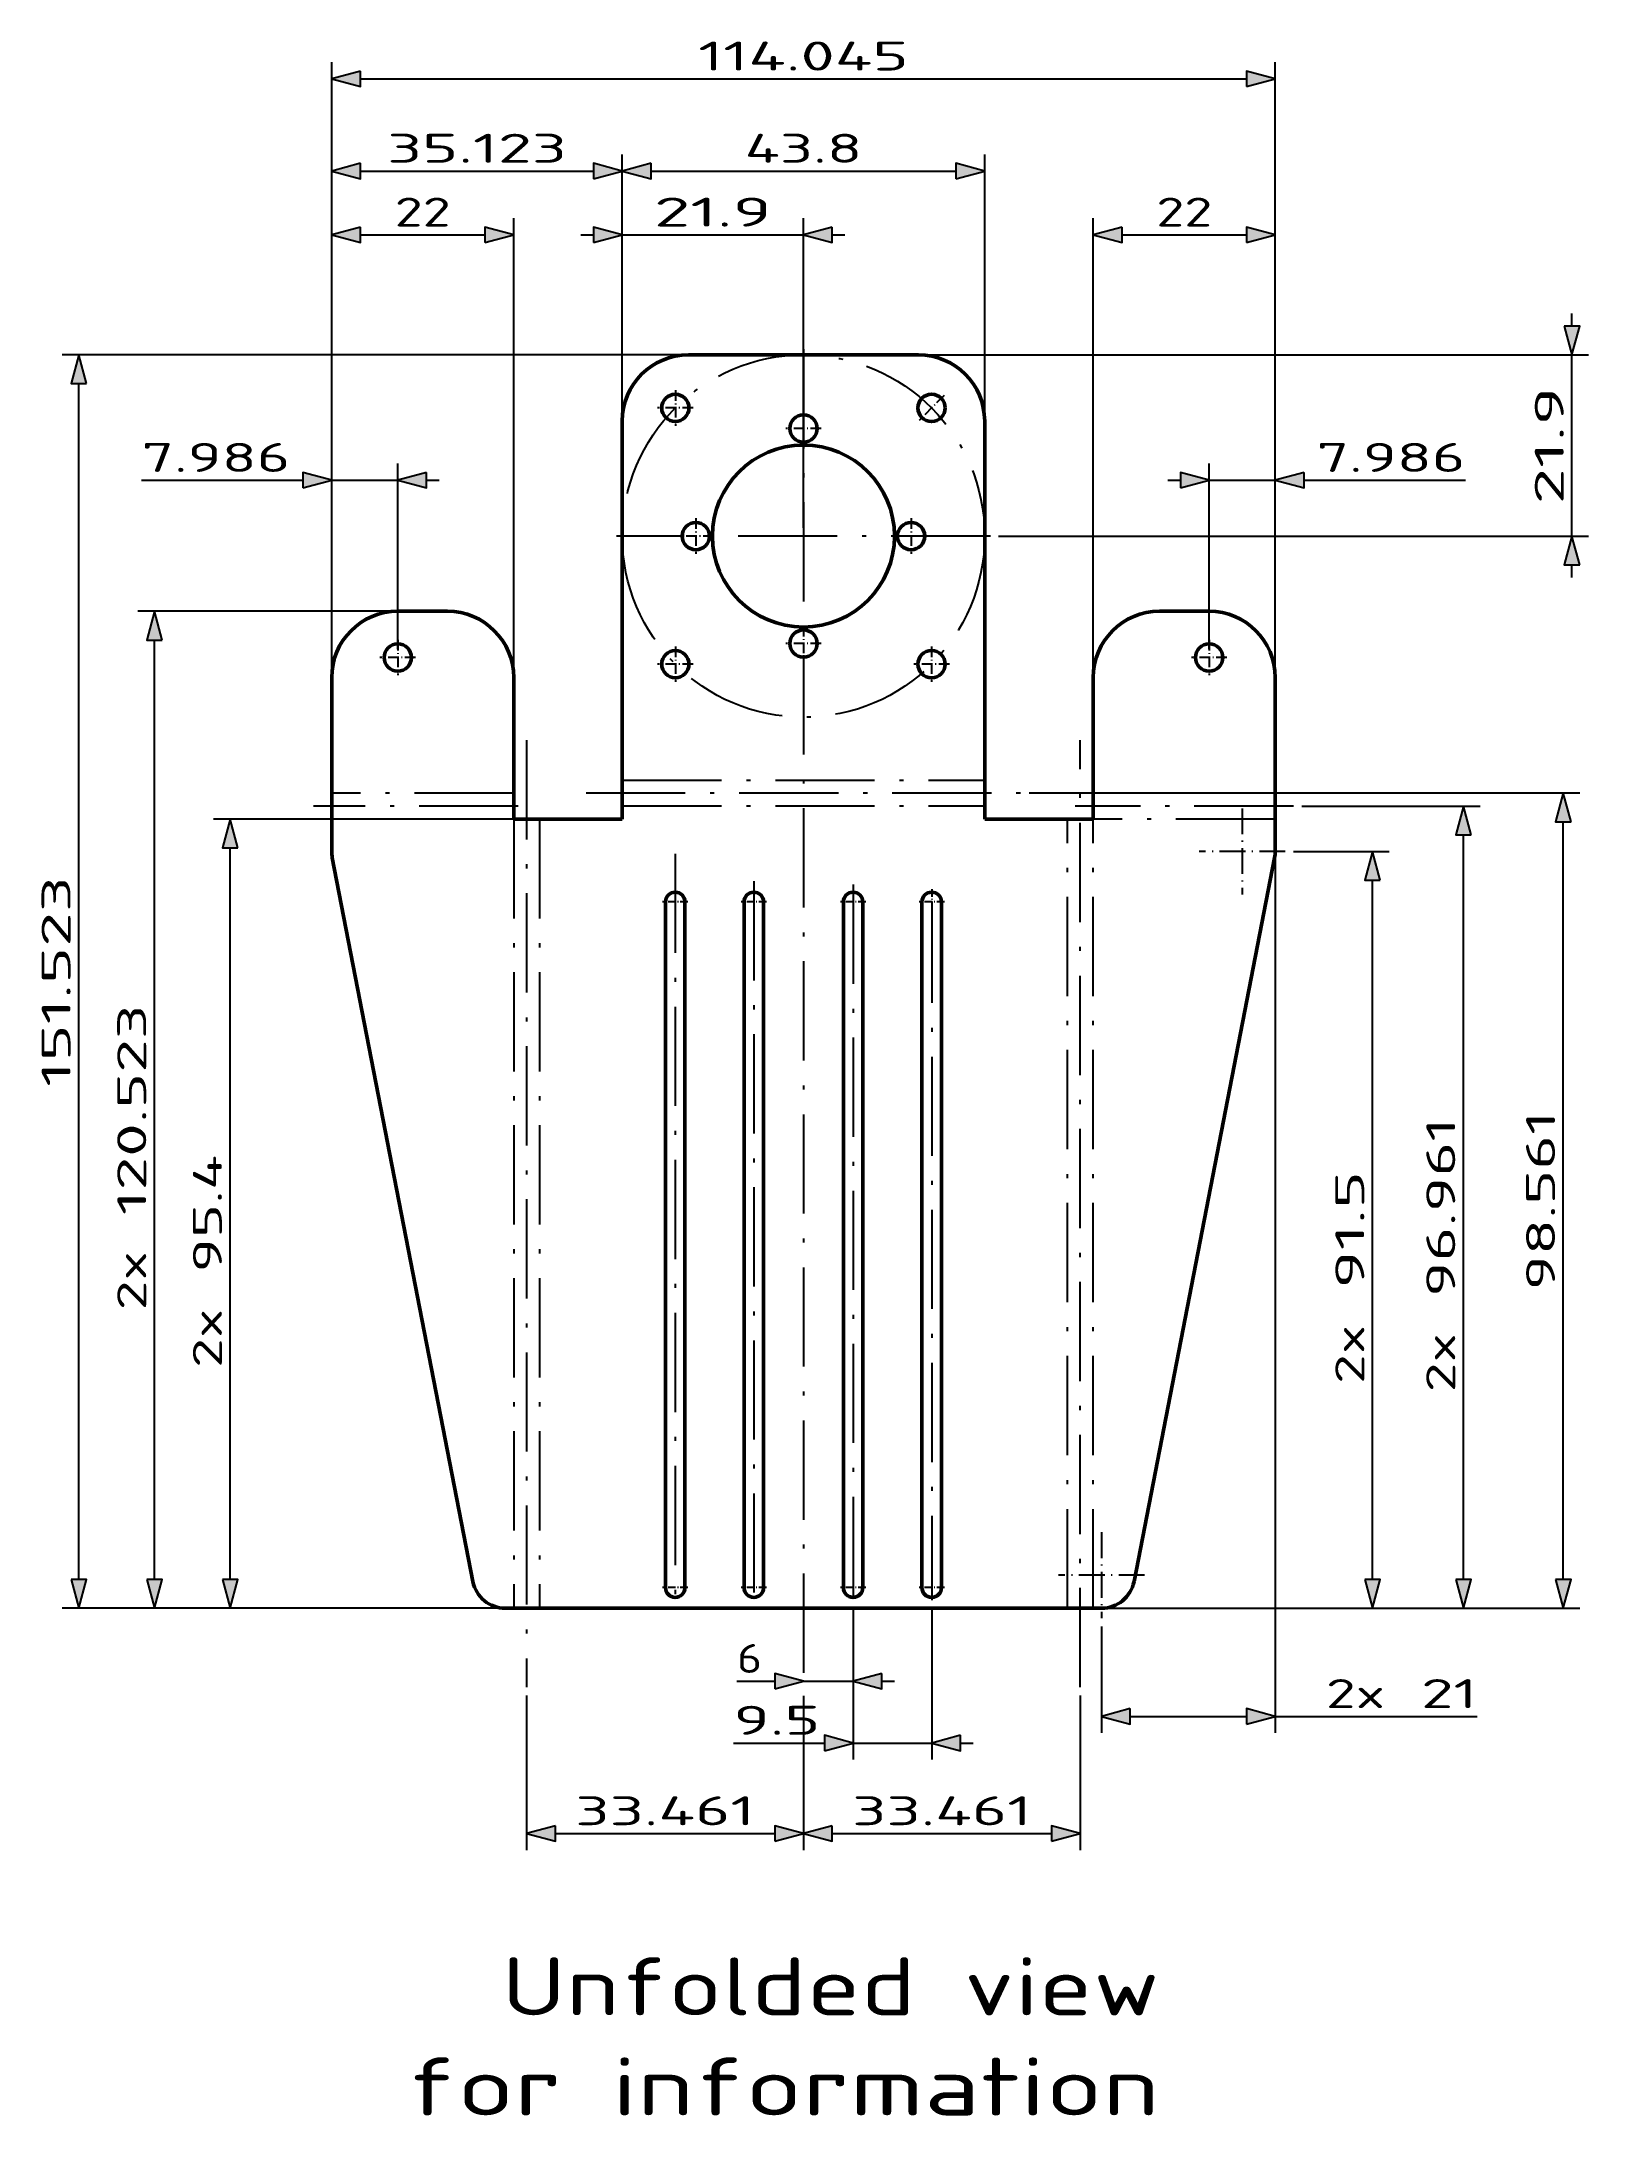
# Model space of a CAD drawing. Extents: x 386 to 573, y 152 to 403.
import ezdxf
from ezdxf.enums import TextEntityAlignment as Align

# ---------------------------------------------------------------- set-up
doc = ezdxf.new("R2010")
doc.units = 0
doc.linetypes.add('DASHDOT', pattern=[18.5, 12, -3, 0.5, -3])
doc.layers.get('0').update_dxf_attribs({"lineweight": 13})
doc.styles.get("Standard").update_dxf_attribs({"font": 'isocp.shx'})
doc.dimstyles.get("Standard").update_dxf_attribs({"dimtxt": 2.5, "dimasz": 2.5, "dimexe": 1.25, "dimexo": 0.625, "dimtad": 1, "dimdsep": 46, "dimcen": 2.5, "dimadec": 0, "dimazin": 0, "dimtfac": 1, "dimtmove": 0, "dimatfit": 0, "dimfxl": 1, "dimarcsym": 0})

# ---------------------------------------------------------------- blocks, each defined once
blk = doc.blocks.new('BLOCK137')
at = {"color": 7, "lineweight": 25}
for s, width, p, p2 in [('  Unfolded view', 1.050931, (-48, -147.713257), (43.080681, -147.713257)), ('for information', 1.143272, (-48, -159.817001), (43.080681, -159.817001))]:
    blk.add_text(s, height=7, dxfattribs=dict(at, width=width)).set_placement(p, p2, align=Align.FIT)
blk = doc.blocks.new('*D2')
at = {"color": 7, "lineweight": 25}
for p, q in [((420.69353, 327.146187), (420.69353, 400.520968)), ((534.738658, 327.146187), (534.738658, 400.520968)), ((424.170863, 398.520968), (531.261325, 398.520968))]:
    blk.add_line(p, q, dxfattribs=at)
for points in [[(424.170863, 399.452716), (420.69353, 398.520968), (424.170863, 397.589213)], [(531.261325, 397.589213), (534.738658, 398.520968), (531.261325, 399.452716)]]:
    blk.add_lwpolyline(points, close=True, dxfattribs=at)
for points in [[(424.170863, 399.452716), (420.69353, 398.520968), (424.170863, 399.452716), (424.170863, 397.589213)], [(531.261325, 397.589213), (534.738658, 398.520968), (531.261325, 397.589213), (531.261325, 399.452716)]]:
    blk.add_solid(points, dxfattribs=at)
at = {"color": 7, "lineweight": 25, "width": 1.202464}
blk.add_text('114.045', height=3.5, dxfattribs=at).set_placement((464.990013, 399.520968), (490.442175, 399.520968), align=Align.FIT)
blk = doc.blocks.new('*D3')
at = {"color": 7, "lineweight": 25}
for p, q in [((462.816094, 365.146186), (388.13272, 365.146186)), ((390.13272, 217.100955), (390.13272, 361.668853)), ((444.816092, 213.623622), (388.13272, 213.623622))]:
    blk.add_line(p, q, dxfattribs=at)
for points in [[(391.064467, 361.668853), (390.13272, 365.146186), (389.200972, 361.668853)], [(389.200972, 217.100955), (390.13272, 213.623622), (391.064467, 217.100955)]]:
    blk.add_lwpolyline(points, close=True, dxfattribs=at)
for points in [[(391.064467, 361.668853), (390.13272, 365.146186), (391.064467, 361.668853), (389.200972, 361.668853)], [(389.200972, 217.100955), (390.13272, 213.623622), (389.200972, 217.100955), (391.064467, 217.100955)]]:
    blk.add_solid(points, dxfattribs=at)
at = {"color": 7, "lineweight": 25, "width": 1.202464}
blk.add_text('151.523', height=3.5, rotation=90, dxfattribs=at).set_placement((389.13272, 276.658824), (389.13272, 302.110985), align=Align.FIT)
blk = doc.blocks.new('*D4')
at = {"color": 7, "lineweight": 25}
for p, q in [((420.69353, 327.146187), (420.69353, 381.658603)), ((442.69353, 327.146187), (442.69353, 381.658603)), ((424.170863, 379.658603), (439.216197, 379.658603))]:
    blk.add_line(p, q, dxfattribs=at)
for points in [[(424.170863, 380.59035), (420.69353, 379.658603), (424.170863, 378.726848)], [(439.216197, 378.726848), (442.69353, 379.658603), (439.216197, 380.59035)]]:
    blk.add_lwpolyline(points, close=True, dxfattribs=at)
for points in [[(424.170863, 380.59035), (420.69353, 379.658603), (424.170863, 380.59035), (424.170863, 378.726848)], [(439.216197, 378.726848), (442.69353, 379.658603), (439.216197, 378.726848), (439.216197, 380.59035)]]:
    blk.add_solid(points, dxfattribs=at)
at = {"color": 7, "lineweight": 25, "width": 1.09817}
blk.add_text('22', height=3.5, dxfattribs=at).set_placement((428.307506, 380.658603), (435.079554, 380.658603), align=Align.FIT)
blk = doc.blocks.new('*D5')
at = {"color": 7, "lineweight": 25}
for p, q in [((512.738658, 327.146187), (512.738658, 381.658603)), ((534.738658, 327.146187), (534.738658, 381.658603)), ((516.215991, 379.658603), (531.261325, 379.658603))]:
    blk.add_line(p, q, dxfattribs=at)
for points in [[(516.215991, 380.59035), (512.738658, 379.658603), (516.215991, 378.726848)], [(531.261325, 378.726848), (534.738658, 379.658603), (531.261325, 380.59035)]]:
    blk.add_lwpolyline(points, close=True, dxfattribs=at)
for points in [[(516.215991, 380.59035), (512.738658, 379.658603), (516.215991, 380.59035), (516.215991, 378.726848)], [(531.261325, 378.726848), (534.738658, 379.658603), (531.261325, 378.726848), (531.261325, 380.59035)]]:
    blk.add_solid(points, dxfattribs=at)
at = {"color": 7, "lineweight": 25, "width": 1.09817}
blk.add_text('22', height=3.5, dxfattribs=at).set_placement((520.352633, 380.658603), (527.124682, 380.658603), align=Align.FIT)
blk = doc.blocks.new('*D6')
at = {"color": 7, "lineweight": 25}
for p, q in [((420.69353, 327.146187), (420.69353, 389.375033)), ((455.816094, 358.146186), (455.816094, 389.375033)), ((424.170863, 387.375033), (452.338761, 387.375033))]:
    blk.add_line(p, q, dxfattribs=at)
for points in [[(424.170863, 388.306781), (420.69353, 387.375033), (424.170863, 386.443278)], [(452.338761, 386.443278), (455.816094, 387.375033), (452.338761, 388.306781)]]:
    blk.add_lwpolyline(points, close=True, dxfattribs=at)
for points in [[(424.170863, 388.306781), (420.69353, 387.375033), (424.170863, 388.306781), (424.170863, 386.443278)], [(452.338761, 386.443278), (455.816094, 387.375033), (452.338761, 386.443278), (452.338761, 388.306781)]]:
    blk.add_solid(points, dxfattribs=at)
at = {"color": 7, "lineweight": 25, "width": 1.217728}
blk.add_text('35.123', height=3.5, dxfattribs=at).set_placement((427.396743, 388.375033), (449.112883, 388.375033), align=Align.FIT)
blk = doc.blocks.new('*D7')
at = {"color": 7, "lineweight": 25}
for p, q in [((455.816094, 358.146186), (455.816094, 389.375033)), ((499.616094, 358.146186), (499.616094, 389.375033)), ((459.293427, 387.375033), (496.13876, 387.375033))]:
    blk.add_line(p, q, dxfattribs=at)
for points in [[(459.293427, 388.306781), (455.816094, 387.375033), (459.293427, 386.443278)], [(496.13876, 386.443278), (499.616094, 387.375033), (496.13876, 388.306781)]]:
    blk.add_lwpolyline(points, close=True, dxfattribs=at)
for points in [[(459.293427, 388.306781), (455.816094, 387.375033), (459.293427, 388.306781), (459.293427, 386.443278)], [(496.13876, 386.443278), (499.616094, 387.375033), (496.13876, 386.443278), (496.13876, 388.306781)]]:
    blk.add_solid(points, dxfattribs=at)
at = {"color": 7, "lineweight": 25, "width": 1.27559}
blk.add_text('43.8', height=3.5, dxfattribs=at).set_placement((470.594048, 388.375033), (484.83814, 388.375033), align=Align.FIT)
blk = doc.blocks.new('*D8')
at = {"color": 7, "lineweight": 25}
for p, q in [((455.816094, 358.146186), (455.816094, 381.658603)), ((477.716094, 344.246188), (477.716094, 381.658603)), ((450.816094, 379.658603), (452.338761, 379.658603)), ((455.816094, 379.658603), (477.716094, 379.658603)), ((481.193427, 379.658603), (482.716094, 379.658603))]:
    blk.add_line(p, q, dxfattribs=at)
for points in [[(452.338761, 378.726848), (455.816094, 379.658603), (452.338761, 380.59035)], [(481.193427, 380.59035), (477.716094, 379.658603), (481.193427, 378.726848)]]:
    blk.add_lwpolyline(points, close=True, dxfattribs=at)
for points in [[(452.338761, 378.726848), (455.816094, 379.658603), (452.338761, 378.726848), (452.338761, 380.59035)], [(481.193427, 380.59035), (477.716094, 379.658603), (481.193427, 380.59035), (481.193427, 378.726848)]]:
    blk.add_solid(points, dxfattribs=at)
at = {"color": 7, "lineweight": 25, "width": 1.294917}
blk.add_text('21.9', height=3.5, dxfattribs=at).set_placement((459.644048, 380.658603), (473.88814, 380.658603), align=Align.FIT)
blk = doc.blocks.new('*D9')
at = {"color": 7, "lineweight": 25}
for p, q in [((444.816092, 309.023622), (406.423491, 309.023622)), ((408.423491, 217.100955), (408.423491, 305.546289)), ((444.816092, 213.623622), (406.423491, 213.623622))]:
    blk.add_line(p, q, dxfattribs=at)
for points in [[(409.355239, 305.546289), (408.423491, 309.023622), (407.491744, 305.546289)], [(407.491744, 217.100955), (408.423491, 213.623622), (409.355239, 217.100955)]]:
    blk.add_lwpolyline(points, close=True, dxfattribs=at)
for points in [[(409.355239, 305.546289), (408.423491, 309.023622), (409.355239, 305.546289), (407.491744, 305.546289)], [(407.491744, 217.100955), (408.423491, 213.623622), (407.491744, 217.100955), (409.355239, 217.100955)]]:
    blk.add_solid(points, dxfattribs=at)
for s, width, p, p2 in [('95.4', 1.256832, (407.423491, 254.201575), (407.423491, 268.44567)), ('2x ', 1.087042, (407.423491, 242.693507), (407.423491, 253.201579))]:
    blk.add_text(s, height=3.5, rotation=90, dxfattribs=dict(at, width=width)).set_placement(p, p2, align=Align.FIT)
blk = doc.blocks.new('*D10')
at = {"color": 7, "lineweight": 25}
for p, q in [((427.69353, 334.146186), (397.278106, 334.146186)), ((399.278106, 217.100955), (399.278106, 330.668853)), ((444.816092, 213.623622), (397.278106, 213.623622))]:
    blk.add_line(p, q, dxfattribs=at)
for points in [[(400.209853, 330.668853), (399.278106, 334.146186), (398.346358, 330.668853)], [(398.346358, 217.100955), (399.278106, 213.623622), (400.209853, 217.100955)]]:
    blk.add_lwpolyline(points, close=True, dxfattribs=at)
for points in [[(400.209853, 330.668853), (399.278106, 334.146186), (400.209853, 330.668853), (398.346358, 330.668853)], [(398.346358, 217.100955), (399.278106, 213.623622), (398.346358, 217.100955), (400.209853, 217.100955)]]:
    blk.add_solid(points, dxfattribs=at)
for s, width, p, p2 in [('120.523', 1.202464, (398.278106, 261.158824), (398.278106, 286.610988)), ('2x ', 1.087042, (398.278106, 249.650752), (398.278106, 260.158824))]:
    blk.add_text(s, height=3.5, rotation=90, dxfattribs=dict(at, width=width)).set_placement(p, p2, align=Align.FIT)
blk = doc.blocks.new('*D11')
at = {"color": 7, "lineweight": 25}
for p, q in [((420.69353, 327.146187), (420.69353, 352.001067)), ((428.679168, 329.560548), (428.679168, 352.001067)), ((397.713416, 350.001067), (417.216197, 350.001067)), ((420.69353, 350.001067), (428.679168, 350.001067)), ((432.156501, 350.001067), (433.679168, 350.001067))]:
    blk.add_line(p, q, dxfattribs=at)
for points in [[(417.216197, 349.06932), (420.69353, 350.001067), (417.216197, 350.932815)], [(432.156501, 350.932815), (428.679168, 350.001067), (432.156501, 349.06932)]]:
    blk.add_lwpolyline(points, close=True, dxfattribs=at)
for points in [[(417.216197, 349.06932), (420.69353, 350.001067), (417.216197, 349.06932), (417.216197, 350.932815)], [(432.156501, 350.932815), (428.679168, 350.001067), (432.156501, 350.932815), (432.156501, 349.06932)]]:
    blk.add_solid(points, dxfattribs=at)
at = {"color": 7, "lineweight": 25, "width": 1.240008}
blk.add_text('7.986', height=3.5, dxfattribs=at).set_placement((397.713416, 351.001067), (415.693534, 351.001067), align=Align.FIT)
blk = doc.blocks.new('*D12')
at = {"color": 7, "lineweight": 25}
for p, q in [((526.75302, 329.560548), (526.75302, 352.001067)), ((534.738658, 327.146187), (534.738658, 352.001067)), ((521.75302, 350.001067), (523.275687, 350.001067)), ((526.75302, 350.001067), (534.738658, 350.001067)), ((538.215991, 350.001067), (557.718772, 350.001067))]:
    blk.add_line(p, q, dxfattribs=at)
for points in [[(523.275687, 349.06932), (526.75302, 350.001067), (523.275687, 350.932815)], [(538.215991, 350.932815), (534.738658, 350.001067), (538.215991, 349.06932)]]:
    blk.add_lwpolyline(points, close=True, dxfattribs=at)
for points in [[(523.275687, 349.06932), (526.75302, 350.001067), (523.275687, 349.06932), (523.275687, 350.932815)], [(538.215991, 350.932815), (534.738658, 350.001067), (538.215991, 350.932815), (538.215991, 349.06932)]]:
    blk.add_solid(points, dxfattribs=at)
at = {"color": 7, "lineweight": 25, "width": 1.240008}
blk.add_text('7.986', height=3.5, dxfattribs=at).set_placement((539.738654, 351.001067), (557.718772, 351.001067), align=Align.FIT)
blk = doc.blocks.new('*D13')
at = {"color": 7, "lineweight": 25}
for p, q in [((570.597625, 368.623519), (570.597625, 370.146186)), ((492.616094, 365.146186), (572.597625, 365.146186)), ((570.597625, 343.246186), (570.597625, 365.146186)), ((501.304118, 343.246186), (572.597625, 343.246186)), ((570.597625, 338.246186), (570.597625, 339.768853))]:
    blk.add_line(p, q, dxfattribs=at)
for points in [[(569.665877, 368.623519), (570.597625, 365.146186), (571.529372, 368.623519)], [(571.529372, 339.768853), (570.597625, 343.246186), (569.665877, 339.768853)]]:
    blk.add_lwpolyline(points, close=True, dxfattribs=at)
for points in [[(569.665877, 368.623519), (570.597625, 365.146186), (569.665877, 368.623519), (571.529372, 368.623519)], [(571.529372, 339.768853), (570.597625, 343.246186), (571.529372, 339.768853), (569.665877, 339.768853)]]:
    blk.add_solid(points, dxfattribs=at)
at = {"color": 7, "lineweight": 25, "width": 1.294918}
blk.add_text('21.9', height=3.5, rotation=90, dxfattribs=at).set_placement((569.597625, 347.074138), (569.597625, 361.318232), align=Align.FIT)
blk = doc.blocks.new('*D14')
at = {"color": 7, "lineweight": 25}
for p, q in [((534.738658, 311.146186), (534.738658, 198.562442)), ((513.738658, 211.423625), (513.738658, 198.562442)), ((517.215991, 200.562442), (531.261325, 200.562442)), ((534.738658, 200.562442), (559.13819, 200.562442))]:
    blk.add_line(p, q, dxfattribs=at)
for points in [[(517.215991, 201.494189), (513.738658, 200.562442), (517.215991, 199.630687)], [(531.261325, 199.630687), (534.738658, 200.562442), (531.261325, 201.494189)]]:
    blk.add_lwpolyline(points, close=True, dxfattribs=at)
for points in [[(517.215991, 201.494189), (513.738658, 200.562442), (517.215991, 201.494189), (517.215991, 199.630687)], [(531.261325, 199.630687), (534.738658, 200.562442), (531.261325, 199.630687), (531.261325, 201.494189)]]:
    blk.add_solid(points, dxfattribs=at)
for s, width, p, p2 in [('2x ', 1.087042, (540.858069, 201.562442), (551.366141, 201.562442)), ('21', 1.310719, (552.366141, 201.562442), (559.13819, 201.562442))]:
    blk.add_text(s, height=3.5, dxfattribs=dict(at, width=width)).set_placement(p, p2, align=Align.FIT)
blk = doc.blocks.new('*D15')
at = {"color": 7, "lineweight": 25}
for p, q in [((536.938659, 305.123622), (548.494841, 305.123622)), ((546.494841, 217.100955), (546.494841, 301.646289)), ((510.616095, 213.623622), (548.494841, 213.623622))]:
    blk.add_line(p, q, dxfattribs=at)
for points in [[(547.426589, 301.646289), (546.494841, 305.123622), (545.563094, 301.646289)], [(545.563094, 217.100955), (546.494841, 213.623622), (547.426589, 217.100955)]]:
    blk.add_lwpolyline(points, close=True, dxfattribs=at)
for points in [[(547.426589, 301.646289), (546.494841, 305.123622), (547.426589, 301.646289), (545.563094, 301.646289)], [(545.563094, 217.100955), (546.494841, 213.623622), (545.563094, 217.100955), (547.426589, 217.100955)]]:
    blk.add_solid(points, dxfattribs=at)
for s, width, p, p2 in [('91.5', 1.275591, (545.494841, 252.251574), (545.494841, 266.495669)), ('2x ', 1.087042, (545.494841, 240.743503), (545.494841, 251.251574))]:
    blk.add_text(s, height=3.5, rotation=90, dxfattribs=dict(at, width=width)).set_placement(p, p2, align=Align.FIT)
blk = doc.blocks.new('*D16')
at = {"color": 7, "lineweight": 25}
for p, q in [((483.716094, 213.596126), (483.716094, 202.816592)), ((469.680071, 204.816592), (474.238761, 204.816592)), ((477.716094, 204.816592), (483.716094, 204.816592)), ((487.193427, 204.816592), (488.716094, 204.816592))]:
    blk.add_line(p, q, dxfattribs=at)
for points in [[(474.238761, 203.884837), (477.716094, 204.816592), (474.238761, 205.74834)], [(487.193427, 205.74834), (483.716094, 204.816592), (487.193427, 203.884837)]]:
    blk.add_lwpolyline(points, close=True, dxfattribs=at)
for points in [[(474.238761, 203.884837), (477.716094, 204.816592), (474.238761, 203.884837), (474.238761, 205.74834)], [(487.193427, 205.74834), (483.716094, 204.816592), (487.193427, 205.74834), (487.193427, 203.884837)]]:
    blk.add_solid(points, dxfattribs=at)
at = {"color": 7, "lineweight": 25, "width": 1.071538}
blk.add_text('6', height=3.5, dxfattribs=at).set_placement((469.680071, 205.816592), (472.716094, 205.816592), align=Align.FIT)
blk = doc.blocks.new('*D17')
at = {"color": 7, "lineweight": 25}
for p, q in [((483.716094, 213.596126), (483.716094, 195.337024)), ((493.216094, 213.596126), (493.216094, 195.337024)), ((469.253076, 197.337024), (480.238761, 197.337024)), ((483.716094, 197.337024), (493.216094, 197.337024)), ((496.693427, 197.337024), (498.216094, 197.337024))]:
    blk.add_line(p, q, dxfattribs=at)
for points in [[(480.238761, 196.405269), (483.716094, 197.337024), (480.238761, 198.268771)], [(496.693427, 198.268771), (493.216094, 197.337024), (496.693427, 196.405269)]]:
    blk.add_lwpolyline(points, close=True, dxfattribs=at)
for points in [[(480.238761, 196.405269), (483.716094, 197.337024), (480.238761, 196.405269), (480.238761, 198.268771)], [(496.693427, 198.268771), (493.216094, 197.337024), (496.693427, 198.268771), (496.693427, 196.405269)]]:
    blk.add_solid(points, dxfattribs=at)
at = {"color": 7, "lineweight": 25, "width": 1.341456}
blk.add_text('9.5', height=3.5, dxfattribs=at).set_placement((469.253076, 198.337024), (479.761145, 198.337024), align=Align.FIT)
blk = doc.blocks.new('*D18')
at = {"color": 7, "lineweight": 25}
for p, q in [((477.716094, 203.0544), (477.716094, 184.393771)), ((511.177375, 203.083621), (511.177375, 184.393771)), ((481.193427, 186.393771), (507.700044, 186.393771))]:
    blk.add_line(p, q, dxfattribs=at)
for points in [[(481.193427, 187.325519), (477.716094, 186.393771), (481.193427, 185.462016)], [(507.700044, 185.462016), (511.177375, 186.393771), (507.700044, 187.325519)]]:
    blk.add_lwpolyline(points, close=True, dxfattribs=at)
for points in [[(481.193427, 187.325519), (477.716094, 186.393771), (481.193427, 187.325519), (481.193427, 185.462016)], [(507.700044, 185.462016), (511.177375, 186.393771), (507.700044, 185.462016), (507.700044, 187.325519)]]:
    blk.add_solid(points, dxfattribs=at)
at = {"color": 7, "lineweight": 25, "width": 1.290068}
blk.add_text('33.461', height=3.5, dxfattribs=at).set_placement((483.588665, 187.393771), (505.304805, 187.393771), align=Align.FIT)
blk = doc.blocks.new('*D19')
at = {"color": 7, "lineweight": 25}
for p, q in [((444.254813, 203.083621), (444.254813, 184.393771)), ((477.716094, 203.0544), (477.716094, 184.393771)), ((447.732144, 186.393771), (474.238761, 186.393771))]:
    blk.add_line(p, q, dxfattribs=at)
for points in [[(447.732144, 187.325519), (444.254813, 186.393771), (447.732144, 185.462016)], [(474.238761, 185.462016), (477.716094, 186.393771), (474.238761, 187.325519)]]:
    blk.add_lwpolyline(points, close=True, dxfattribs=at)
for points in [[(447.732144, 187.325519), (444.254813, 186.393771), (447.732144, 187.325519), (447.732144, 185.462016)], [(474.238761, 185.462016), (477.716094, 186.393771), (474.238761, 185.462016), (474.238761, 187.325519)]]:
    blk.add_solid(points, dxfattribs=at)
at = {"color": 7, "lineweight": 25, "width": 1.290068}
blk.add_text('33.461', height=3.5, dxfattribs=at).set_placement((450.127383, 187.393771), (471.843523, 187.393771), align=Align.FIT)
blk = doc.blocks.new('*D20')
at = {"color": 7, "lineweight": 25}
for p, q in [((537.938659, 310.584904), (559.489104, 310.584904)), ((557.489104, 217.100955), (557.489104, 307.107571)), ((510.616095, 213.623622), (559.489104, 213.623622))]:
    blk.add_line(p, q, dxfattribs=at)
for points in [[(558.420852, 307.107571), (557.489104, 310.584904), (556.557357, 307.107571)], [(556.557357, 217.100955), (557.489104, 213.623622), (558.420852, 217.100955)]]:
    blk.add_lwpolyline(points, close=True, dxfattribs=at)
for points in [[(558.420852, 307.107571), (557.489104, 310.584904), (558.420852, 307.107571), (556.557357, 307.107571)], [(556.557357, 217.100955), (557.489104, 213.623622), (556.557357, 217.100955), (558.420852, 217.100955)]]:
    blk.add_solid(points, dxfattribs=at)
for s, width, p, p2 in [('96.961', 1.290068, (556.489104, 251.246192), (556.489104, 272.962333)), ('2x ', 1.087042, (556.489104, 239.738124), (556.489104, 250.246196))]:
    blk.add_text(s, height=3.5, rotation=90, dxfattribs=dict(at, width=width)).set_placement(p, p2, align=Align.FIT)
blk = doc.blocks.new('*D21')
at = {"color": 7, "lineweight": 25}
for p, q in [((504.996095, 312.184904), (571.551726, 312.184904)), ((569.551726, 217.100955), (569.551726, 308.707571)), ((510.616095, 213.623622), (571.551726, 213.623622))]:
    blk.add_line(p, q, dxfattribs=at)
for points in [[(570.483474, 308.707571), (569.551726, 312.184904), (568.619979, 308.707571)], [(568.619979, 217.100955), (569.551726, 213.623622), (570.483474, 217.100955)]]:
    blk.add_lwpolyline(points, close=True, dxfattribs=at)
for points in [[(570.483474, 308.707571), (569.551726, 312.184904), (570.483474, 308.707571), (568.619979, 308.707571)], [(568.619979, 217.100955), (569.551726, 213.623622), (568.619979, 217.100955), (570.483474, 217.100955)]]:
    blk.add_solid(points, dxfattribs=at)
at = {"color": 7, "lineweight": 25, "width": 1.290068}
blk.add_text('98.561', height=3.5, rotation=90, dxfattribs=at).set_placement((568.551726, 252.046191), (568.551726, 273.762332), align=Align.FIT)
blk = doc.blocks.new('BLOCK138')
at = {"color": 7, "linetype": 'DASHDOT', "lineweight": 25, "ltscale": 0.10725}
for p, q in [((49.036926, 18.581926), (49.036926, 14.291926)), ((51.181927, 16.436926), (46.891926, 16.436926))]:
    blk.add_line(p, q, dxfattribs=at)
blk = doc.blocks.new('BLOCK139')
at = {"color": 7, "linetype": 'DASHDOT', "lineweight": 25, "ltscale": 0.10725}
for p, q in [((-15.485639, 48.753204), (-15.485639, 44.463203)), ((-13.340638, 46.608204), (-17.630638, 46.608204))]:
    blk.add_line(p, q, dxfattribs=at)
blk = doc.blocks.new('BLOCK140')
at = {"color": 7, "linetype": 'DASHDOT', "lineweight": 25}
for p, q in [((0, 53.71059), (0, -108.069221)), ((22.588024, 31.122564), (-22.588024, 31.122564))]:
    blk.add_line(p, q, dxfattribs=at)
blk = doc.blocks.new('BLOCK141')
at = {"color": 7, "linetype": 'DASHDOT', "lineweight": 25, "ltscale": 0.10725}
for p, q in [((15.485639, 17.781925), (15.485639, 13.491926)), ((17.630638, 15.636926), (13.340638, 15.636926))]:
    blk.add_line(p, q, dxfattribs=at)
blk = doc.blocks.new('BLOCK142')
at = {"color": 7, "linetype": 'DASHDOT', "lineweight": 25, "ltscale": 0.10725}
for p, q in [((-15.485639, 17.781925), (-15.485639, 13.491926)), ((-13.340638, 15.636926), (-17.630638, 15.636926))]:
    blk.add_line(p, q, dxfattribs=at)
blk = doc.blocks.new('BLOCK143')
at = {"color": 7, "linetype": 'DASHDOT', "lineweight": 25, "ltscale": 0.10725}
for p, q in [((-49.036926, 18.581926), (-49.036926, 14.291926)), ((-46.891926, 16.436926), (-51.181927, 16.436926))]:
    blk.add_line(p, q, dxfattribs=at)
blk = doc.blocks.new('BLOCK144')
at = {"color": 7, "linetype": 'DASHDOT', "lineweight": 25, "ltscale": 0.076375}
for p, q in [((15.5, -11.5725), (15.5, -14.6275)), ((17.0275, -13.1), (13.9725, -13.1))]:
    blk.add_line(p, q, dxfattribs=at)
blk = doc.blocks.new('BLOCK145')
at = {"color": 7, "linetype": 'DASHDOT', "lineweight": 25}
blk.add_line((15.5, -13.318218), (15.5, -97.527496), dxfattribs=at)
at = {"color": 7, "linetype": 'DASHDOT', "lineweight": 25, "ltscale": 0.076375}
blk.add_line((17.0275, -96), (13.9725, -96), dxfattribs=at)
blk = doc.blocks.new('BLOCK146')
at = {"color": 7, "linetype": 'DASHDOT', "lineweight": 25}
blk.add_line((6, -11.015942), (6, -97.527496), dxfattribs=at)
at = {"color": 7, "linetype": 'DASHDOT', "lineweight": 25, "ltscale": 0.076375}
blk.add_line((7.5275, -96), (4.4725, -96), dxfattribs=at)
blk = doc.blocks.new('BLOCK147')
at = {"color": 7, "linetype": 'DASHDOT', "lineweight": 25, "ltscale": 0.076375}
for p, q in [((6, -11.5725), (6, -14.6275)), ((7.5275, -13.1), (4.4725, -13.1))]:
    blk.add_line(p, q, dxfattribs=at)
blk = doc.blocks.new('BLOCK148')
at = {"color": 7, "linetype": 'DASHDOT', "lineweight": 25}
blk.add_line((-15.5, -7.274792), (-15.5, -97.527496), dxfattribs=at)
at = {"color": 7, "linetype": 'DASHDOT', "lineweight": 25, "ltscale": 0.076375}
blk.add_line((-13.9725, -96), (-17.0275, -96), dxfattribs=at)
blk = doc.blocks.new('BLOCK149')
at = {"color": 7, "linetype": 'DASHDOT', "lineweight": 25, "ltscale": 0.076375}
for p, q in [((-15.5, -11.5725), (-15.5, -14.6275)), ((-13.9725, -13.1), (-17.0275, -13.1))]:
    blk.add_line(p, q, dxfattribs=at)
blk = doc.blocks.new('BLOCK150')
at = {"color": 7, "linetype": 'DASHDOT', "lineweight": 25, "ltscale": 0.076375}
for p, q in [((-6, -11.5725), (-6, -14.6275)), ((-4.4725, -13.1), (-7.5275, -13.1))]:
    blk.add_line(p, q, dxfattribs=at)
blk = doc.blocks.new('BLOCK151')
at = {"color": 7, "linetype": 'DASHDOT', "lineweight": 25}
blk.add_line((-6, -10.608105), (-6, -97.527496), dxfattribs=at)
at = {"color": 7, "linetype": 'DASHDOT', "lineweight": 25, "ltscale": 0.076375}
blk.add_line((-4.4725, -96), (-7.5275, -96), dxfattribs=at)
blk = doc.blocks.new('BLOCK152')
at = {"color": 7, "linetype": 'DASHDOT', "lineweight": 25, "ltscale": 0.10725}
blk.add_line((17.002382, 48.124947), (13.968894, 45.091457), dxfattribs=at)
at = {"color": 7, "linetype": 'DASHDOT', "lineweight": 25}
blk.add_circle((0, 31.122564), 21.9, dxfattribs=at)
blk = doc.blocks.new('BLOCK153')
at = {"color": 7, "linetype": 'DASHDOT', "lineweight": 25, "ltscale": 0.26}
for p, q in [((53.022564, -1.8), (53.022564, -12.2)), ((58.222565, -7), (47.822563, -7))]:
    blk.add_line(p, q, dxfattribs=at)
blk = doc.blocks.new('BLOCK154')
at = {"color": 7, "linetype": 'DASHDOT', "lineweight": 25, "ltscale": 0.26}
for p, q in [((36.022564, -89.300003), (36.022564, -99.699997)), ((41.222565, -94.5), (30.822565, -94.5))]:
    blk.add_line(p, q, dxfattribs=at)
blk = doc.blocks.new('BLOCK155')
at = {"color": 7, "linetype": 'DASHDOT', "lineweight": 25, "ltscale": 0.10725}
for p, q in [((-13, 33.267563), (-13, 28.977564)), ((-10.855, 31.122564), (-15.145, 31.122564))]:
    blk.add_line(p, q, dxfattribs=at)
blk = doc.blocks.new('BLOCK156')
at = {"color": 7, "linetype": 'DASHDOT', "lineweight": 25, "ltscale": 0.10725}
for p, q in [((0, 20.267565), (0, 15.977565)), ((2.145, 18.122564), (-2.145, 18.122564))]:
    blk.add_line(p, q, dxfattribs=at)
blk = doc.blocks.new('BLOCK157')
at = {"color": 7, "linetype": 'DASHDOT', "lineweight": 25, "ltscale": 0.10725}
for p, q in [((13, 33.267563), (13, 28.977564)), ((15.145, 31.122564), (10.855, 31.122564))]:
    blk.add_line(p, q, dxfattribs=at)
blk = doc.blocks.new('BLOCK158')
at = {"color": 7, "linetype": 'DASHDOT', "lineweight": 25, "ltscale": 0.10725}
for p, q in [((0, 46.267563), (0, 41.977566)), ((2.145, 44.122566), (-2.145, 44.122566))]:
    blk.add_line(p, q, dxfattribs=at)
blk = doc.blocks.new('BLOCK159')
at = {"color": 7, "lineweight": 50}
for p, q in [((-13.9, 53.022564), (13.9, 53.022564)), ((-21.9, 1.622564), (-21.9, 45.022564)), ((21.9, 1.622564), (21.9, 45.022564)), ((-43.022564, 22.022564), (-49.022564, 22.022564)), ((49.022564, 22.022564), (43.022564, 22.022564)), ((-57.022564, 14.022564), (-57.022564, 0.022564)), ((-35.022564, 14.022564), (-35.022564, 0.022564)), ((35.022564, 14.022564), (35.022564, 0.022564)), ((57.022564, 14.022564), (57.022564, 0.022564)), ((-57.022564, -3.1), (-57.022564, 0.022564)), ((-35.022564, -3.1), (-35.022564, 0.022564)), ((-21.9, 1.622564), (-21.9, -1.5)), ((21.9, 1.622564), (21.9, -1.5)), ((35.022564, -3.1), (35.022564, 0.022564)), ((57.022564, -3.1), (57.022564, 0.022564)), ((-21.9, -3.1), (-21.9, -1.5)), ((21.9, -3.1), (21.9, -1.5)), ((-57.022564, -7), (-57.022564, -3.1)), ((-35.022564, -3.1), (-31.9, -3.1)), ((-21.9, -3.1), (-31.9, -3.1)), ((31.9, -3.1), (21.9, -3.1)), ((31.9, -3.1), (35.022564, -3.1)), ((57.022564, -7), (57.022564, -3.1)), ((-56.949143, -7.762878), (-39.949143, -95.262878)), ((39.949143, -95.262878), (56.949143, -7.762878)), ((-16.675, -13.1), (-16.675, -96)), ((-14.325, -96), (-14.325, -13.1)), ((-7.175, -96), (-7.175, -13.1)), ((-4.825, -13.1), (-4.825, -96)), ((4.825, -13.1), (4.825, -96)), ((7.175, -96), (7.175, -13.1)), ((14.325, -96), (14.325, -13.1)), ((16.675, -13.1), (16.675, -96)), ((-36.023212, -98.5), (-35.022564, -98.5)), ((-35.022564, -98.5), (-31.9, -98.5)), ((-31.9, -98.5), (31.9, -98.5)), ((31.9, -98.5), (35.022564, -98.5)), ((36.023212, -98.5), (35.022564, -98.5))]:
    blk.add_line(p, q, dxfattribs=at)
at = {"color": 7, "linetype": 'DASHDOT', "lineweight": 25}
for p, q in [((-35.022564, 0.022564), (-57.022564, 0.022564)), ((-21.9, 1.622564), (21.9, 1.622564)), ((57.022564, 0.022564), (35.022564, 0.022564)), ((-21.9, -1.5), (21.9, -1.5)), ((-35.022564, -3.1), (-57.022564, -3.1)), ((-35.022564, -3.1), (-35.022564, -98.5)), ((-31.9, -3.1), (-31.9, -98.5)), ((31.9, -98.5), (31.9, -3.1)), ((35.022564, -98.5), (35.022564, -3.1)), ((57.022564, -3.1), (35.022564, -3.1))]:
    blk.add_line(p, q, dxfattribs=at)
at = {"color": 7, "lineweight": 50}
for centre, radius in [((-15.485639, 46.608203), 1.65), ((15.485639, 46.608203), 1.65), ((0, 44.122564), 1.65), ((0, 31.122564), 11), ((-13, 31.122564), 1.65), ((13, 31.122564), 1.65), ((-49.036926, 16.436926), 1.65), ((0, 18.122564), 1.65), ((49.036926, 16.436926), 1.65), ((-15.485639, 15.636926), 1.65), ((15.485639, 15.636926), 1.65)]:
    blk.add_circle(centre, radius, dxfattribs=at)
for centre, radius, start, end in [((-13.9, 45.022564), 8, 90, 180), ((13.9, 45.022564), 8, 0, 90), ((-49.022564, 14.022564), 8, 90, 180), ((-43.022564, 14.022564), 8, 0, 90), ((43.022564, 14.022564), 8, 90, 180), ((49.022564, 14.022564), 8, 0, 90), ((-53.022564, -7), 4, 180, 190.994777), ((53.022564, -7), 4, 349.005223, 360), ((-15.5, -13.1), 1.175, 0, 180), ((-6, -13.1), 1.175, 0, 180), ((6, -13.1), 1.175, 0, 180), ((15.5, -13.1), 1.175, 0, 180), ((-36.022564, -94.5), 4, 190.994777, 269.990724), ((36.022564, -94.5), 4, 270.009276, 349.005223), ((-15.5, -96), 1.175, 180, 0), ((-6, -96), 1.175, 180, 0), ((6, -96), 1.175, 180, 0), ((15.5, -96), 1.175, 180, 0)]:
    blk.add_arc(centre, radius, start, end, dxfattribs=at)

msp = doc.modelspace()

# ---------------------------------------------------------------- linework, layer by layer
at = {"color": 7, "linetype": 'DASHDOT', "lineweight": 25}
for p, q in [((444.254813, 318.563622), (444.254813, 204.083621)), ((511.177375, 204.083621), (511.177375, 318.563622)), ((451.436093, 312.184904), (503.996095, 312.184904)), ((443.248603, 310.584904), (418.493529, 310.584904)), ((536.938659, 310.584904), (510.538657, 310.584904))]:
    msp.add_line(p, q, dxfattribs=at)

# ---------------------------------------------------------------- block references
at = {"lineweight": 0}
for name in ['BLOCK159', 'BLOCK140', 'BLOCK152', 'BLOCK139', 'BLOCK158', 'BLOCK155', 'BLOCK157', 'BLOCK156', 'BLOCK143', 'BLOCK142', 'BLOCK141', 'BLOCK138', 'BLOCK153', 'BLOCK148', 'BLOCK151', 'BLOCK146', 'BLOCK149', 'BLOCK150', 'BLOCK147', 'BLOCK144', 'BLOCK145', 'BLOCK154', 'BLOCK137']:
    msp.add_blockref(name, (477.716094, 312.123622), dxfattribs=at)

# ---------------------------------------------------------------- dimensions: what is measured, and where the dimension line sits
at = {"color": 0, "lineweight": 0}
for base, p1, p2, angle, picture, middle, dimtype in [((420.69353, 398.520965), (534.738658, 326.146186), (420.69353, 326.146186), 180, '*D2', (477.716094, 398.520965), 161), ((455.816094, 387.37503), (499.616094, 357.146186), (455.816094, 357.146186), 180, '*D7', (477.716094, 387.37503), 161), ((420.69353, 379.658599), (442.69353, 326.146186), (420.69353, 326.146186), 180, '*D4', (431.69353, 379.658599), 161), ((455.816094, 379.658599), (477.716094, 343.246186), (455.816094, 357.146186), 180, '*D8', (466.766094, 379.658599), 160), ((512.738658, 379.658599), (534.738658, 326.146186), (512.738658, 326.146186), 180, '*D5', (523.738658, 379.658599), 161), ((570.597626, 343.246186), (491.616094, 365.146186), (500.304119, 343.246186), 270, '*D13', (570.597626, 354.196186), 160), ((390.132721, 365.146186), (445.816094, 213.623622), (463.816094, 365.146186), 90, '*D3', (390.132721, 289.384904), 160), ((420.69353, 350.001068), (428.679168, 328.560548), (420.69353, 326.146186), 180, '*D11', (406.703472, 350.001068), 160), ((569.551727, 213.623622), (503.996094, 312.184904), (509.616094, 213.623622), 270, '*D21', (569.551727, 262.904263), 160), ((483.716094, 197.33702), (493.216094, 214.596122), (483.716094, 214.596122), 180, '*D17', (474.507111, 197.33702), 161), ((477.716094, 204.816589), (483.716094, 214.596122), (477.716094, 204.054402), 180, '*D16', (471.198082, 204.816589), 160), ((477.716094, 186.393768), (511.177376, 204.083622), (477.716094, 204.054402), 180, '*D18', (494.446735, 186.393768), 160)]:
    dim = msp.add_linear_dim(base=base, p1=p1, p2=p2, angle=angle, dimstyle='STANDARD', dxfattribs=at)
    dim.commit()
    dim.dimension.update_dxf_attribs({"geometry": picture, "text_midpoint": middle, "dimtype": dimtype, "oblique_angle": 5156.620156})
for base, p1, p2, picture, middle in [((455.816094, 387.37503), (420.69353, 326.146186), (455.816094, 357.146186), '*D6', (438.254812, 387.37503)), ((534.738658, 350.001068), (526.75302, 328.560548), (534.738658, 326.146186), '*D12', (548.728716, 350.001068)), ((477.716094, 186.393768), (444.254812, 204.083622), (477.716094, 204.054402), '*D19', (460.985453, 186.393768))]:
    dim = msp.add_linear_dim(base=base, p1=p1, p2=p2, dimstyle='STANDARD', dxfattribs=at)
    dim.commit()
    dim.dimension.update_dxf_attribs({"geometry": picture, "text_midpoint": middle, "dimtype": 160, "oblique_angle": 5156.620156})
for base, p1, p2, angle, picture, middle, dimtype in [((399.278107, 213.623622), (428.69353, 334.146186), (445.816094, 213.623622), 270, '*D10', (399.278107, 268.13087), 160), ((408.423492, 309.023622), (445.816094, 213.623622), (445.816094, 309.023622), 90, '*D9', (408.423492, 255.569587), 161), ((557.489105, 213.623622), (536.938658, 310.584904), (509.616094, 213.623622), 270, '*D20', (557.489105, 256.350228), 160), ((546.494843, 213.623622), (535.938658, 305.123622), (509.616094, 213.623622), 270, '*D15', (546.494843, 253.619587), 160)]:
    dim = msp.add_linear_dim(base=base, p1=p1, p2=p2, angle=angle, text='2x <>', dimstyle='STANDARD', dxfattribs=at)
    dim.commit()
    dim.dimension.update_dxf_attribs({"geometry": picture, "text_midpoint": middle, "dimtype": dimtype, "oblique_angle": 5156.620156})
dim = msp.add_linear_dim(base=(534.738658, 200.562439), p1=(513.738658, 212.423622), p2=(534.738658, 312.146186), text='2x <>', dimstyle='STANDARD', dxfattribs=at)
dim.commit()
dim.dimension.update_dxf_attribs({"geometry": '*D14', "text_midpoint": (549.998132, 200.562439), "dimtype": 160, "oblique_angle": 5156.620156})

doc.saveas('drawing.dxf')
